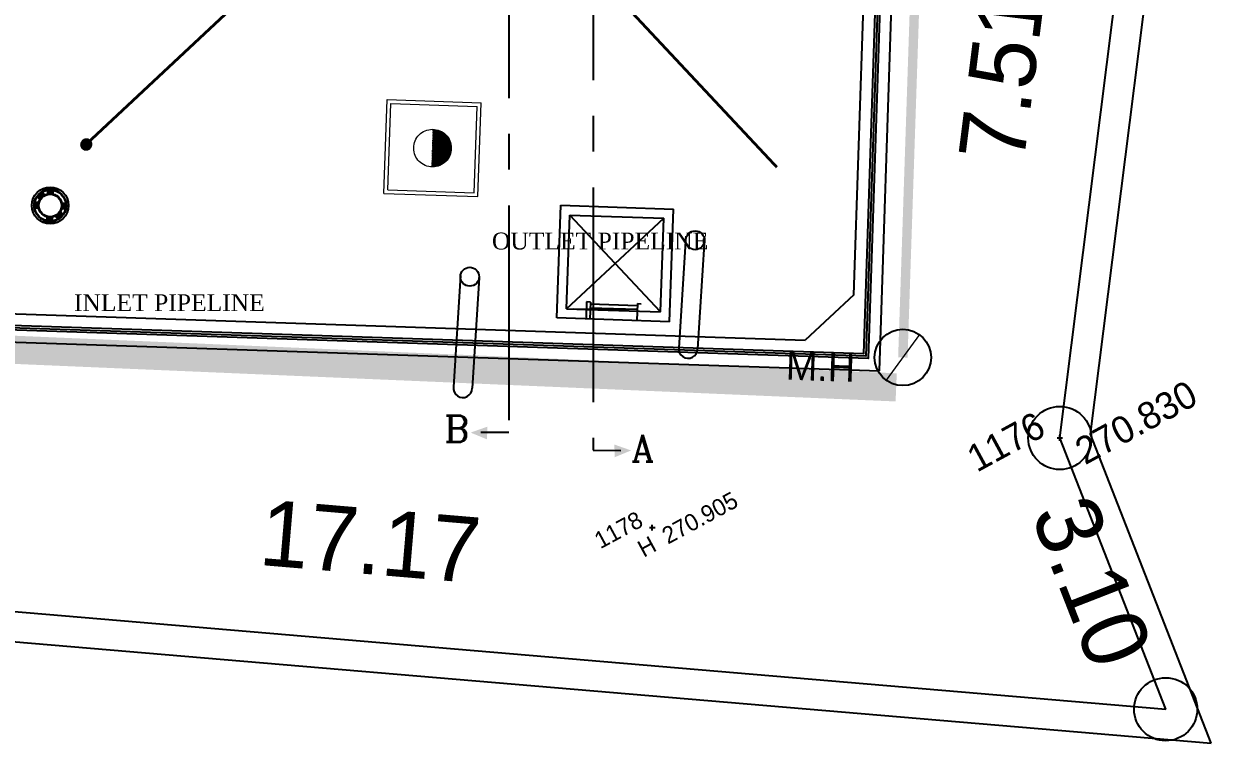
# Model space of a CAD drawing. Extents: x 152000 to 152174, y 158796 to 159332.
# Drawn here: x 152083.19 to 152095.83, y 159201.45 to 159209.11 of the extents above; entities that cross this region are included whole.
import ezdxf
from ezdxf.enums import TextEntityAlignment as Align

# ---------------------------------------------------------------- set-up
doc = ezdxf.new("R2010")
doc.units = 0
doc.header["$LTSCALE"] = 3
doc.header["$MEASUREMENT"] = 0
doc.header["$PDMODE"] = 2
doc.header["$PDSIZE"] = 0.03
for name, pattern in [('AUSGEZOGEN', [0]), ('CENTER', [2, 1.25, -0.25, 0.25, -0.25]), ('CENTER2', [28.575, 19.05, -3.175, 3.175, -3.175]), ('DASHDOT2', [0.5, 0.25, -0.125, 0, -0.125]), ('DASHED2', [0.375, 0.25, -0.125]), ('SOLID_LINE', [0])]:
    doc.linetypes.add(name, pattern=pattern)
doc.layers.get('0').update_dxf_attribs({"linetype": 'CONTINUOUS'})
doc.layers.get('DEFPOINTS').update_dxf_attribs({"linetype": 'CONTINUOUS'})
for name, color, linetype in [('EBENE0', 7, 'AUSGEZOGEN'), ('ELEV', 1, 'CONTINUOUS'), ('HATCH', 40, 'CONTINUOUS'), ('Height', 7, 'CONTINUOUS'), ('MECNEK', 6, 'CONTINUOUS'), ('NUMBERS', 6, 'CONTINUOUS'), ('Point Code', 7, 'CONTINUOUS'), ('Point ID', 7, 'CONTINUOUS'), ('Point_ID', 7, 'CONTINUOUS'), ('TEXTS', 1, 'CONTINUOUS')]:
    doc.layers.add(name, color=color, linetype=linetype)
doc.layers.add('hah', color=41, linetype='CONTINUOUS', lineweight=9)
doc.styles.add('ROMANC', font='ROMANC', dxfattribs={"height": 7})
doc.dimstyles.get("Standard").update_dxf_attribs({"dimtxt": 0.7, "dimasz": 0.5, "dimexe": 4.572, "dimexo": 1.5875, "dimgap": 0.01, "dimtad": 1, "dimzin": 0, "dimdsep": 46, "dimtxsty": 'Standard', "dimcen": 2.286, "dimse1": 1, "dimse2": 1, "dimsd1": 1, "dimsd2": 1, "dimadec": 0, "dimazin": 0, "dimtfac": 1, "dimtdec": 4, "dimtofl": 0, "dimtmove": 0, "dimatfit": 3, "dimfxl": 1, "dimtolj": 1, "dimtzin": 0, "dimarcsym": 0})
pattern_1 = [(88.0954623, (151521.351778, 158419.626236), (-0.0074958569, 0.00024925749), []), (88.0954623, (151521.34928, 158419.626319), (-0.0074958569, 0.00024925749), [0.0025, -0.0025]), (88.0954623, (151521.346781, 158419.626402), (-0.0074958569, 0.00024925749), [0.0025, -0.0025])]

# ---------------------------------------------------------------- blocks, each defined once
blk = doc.blocks.new('*D170')
at = {"layer": 'DEFPOINTS', "color": 0, "transparency": 16777216}
for p in [(152078.238, 159203.261, 260.069), (152095.406, 159202.511), (152095.346, 159201.808, 260.069)]:
    blk.add_point(p, dxfattribs=at)
at = {"color": 0, "transparency": 16777216, "insert": (152086.882, 159203.596), "char_height": 0.7, "attachment_point": 5, "rotation": 355.1461}
blk.add_mtext('\\A1;17.17', dxfattribs=at)
blk = doc.blocks.new('*D174')
at = {"layer": 'DEFPOINTS', "color": 0, "transparency": 16777216}
for p in [(152095.156, 159212.147, 260.069), (152093.494, 159204.788), (152094.219, 159204.697, 260.069)]:
    blk.add_point(p, dxfattribs=at)
at = {"color": 0, "transparency": 16777216, "insert": (152093.604, 159208.558), "char_height": 0.7, "attachment_point": 5, "rotation": 82.8388}
blk.add_mtext('\\A1;7.51', dxfattribs=at)
blk = doc.blocks.new('*D175')
at = {"layer": 'DEFPOINTS', "color": 0, "transparency": 16777216}
for p in [(152094.219, 159204.697, 260.069), (152093.659, 159204.478), (152095.346, 159201.808, 260.069)]:
    blk.add_point(p, dxfattribs=at)
at = {"color": 0, "transparency": 16777216, "insert": (152094.558, 159203.165), "char_height": 0.7, "attachment_point": 5, "rotation": 291.3028}
blk.add_mtext('\\A1;3.10', dxfattribs=at)

msp = doc.modelspace()

# ---------------------------------------------------------------- hatches: boundary and pattern name
at = {"lineweight": 13}
h = msp.add_hatch(dxfattribs=at)
h.set_pattern_fill('ANSI36', color=8)
h.set_pattern_definition([(45, (220.9116, 30.2626), (1.683798023, 6.173926083), [7.9375, -1.5875, 0, -1.5875])])
h.paths.add_polyline_path([(152092.72468, 159205.79775, 0.61209908), (152092.24884, 159205.55468, 0.24061853), (152092.373, 159205.31162)])
at = {"layer": 'hah', "linetype": 'CENTER', "ltscale": 2}
h = msp.add_hatch(dxfattribs=at)
h.set_pattern_fill('INSUL', color=8, scale=0.02, angle=88.095462, style=0)
h.set_pattern_definition(pattern_1)
h.paths.add_polyline_path([(152087.55021, 159207.98399), (152087.54356, 159207.7841), (152087.74345, 159207.77745, 0.41421356)])
at = {"layer": 'hah', "ltscale": 4}
h = msp.add_hatch(dxfattribs=at)
h.set_pattern_fill('ANSI31', color=8, scale=0.004, angle=105.595483, style=0)
h.set_pattern_definition([(150.59548315, (152380.24920985, 159225.34429436), (-0.0002454862166, -0.0004355875543), [])])
h.paths.add_polyline_path([(152083.8743, 159207.76717, 1), (152083.84219, 159207.88222, 1)])
at = {"layer": 'hah', "linetype": 'CENTER', "ltscale": 2}
h = msp.add_hatch(dxfattribs=at)
h.set_pattern_fill('INSUL', color=8, scale=0.02, angle=88.095462, style=0)
h.set_pattern_definition(pattern_1)
h.paths.add_polyline_path([(152087.54356, 159207.7841), (152087.53691, 159207.58421, 0.41421356), (152087.74345, 159207.77745)])
at = {"layer": 'HATCH'}
h = msp.add_hatch(color=256, dxfattribs=at)
h.paths.add_polyline_path([(152083.51833, 159207.00298), (152083.51713, 159207.00772, 0.02949484), (152083.53634, 159207.01381), (152083.53809, 159207.00925, -0.02949484)])
h.paths.add_polyline_path([(152083.4222, 159207.01087), (152083.42069, 159207.00623, -0.02949484), (152083.40139, 159207.0138), (152083.40344, 159207.01823, 0.02949484)])
h.paths.add_polyline_path([(152083.41391, 159207.33306), (152083.41216, 159207.33762, -0.02949484), (152083.43192, 159207.34389), (152083.43312, 159207.33916, 0.02949484)])
h.paths.add_polyline_path([(152083.52804, 159207.336), (152083.52956, 159207.34065, -0.02949484), (152083.54885, 159207.33308), (152083.54681, 159207.32864, 0.02949484)])
h = msp.add_hatch(color=256, dxfattribs=at)
h.paths.add_polyline_path([(152083.63477, 159207.09971), (152083.63033, 159207.10175, 0.02949484), (152083.63769, 159207.12052), (152083.64233, 159207.119, -0.02949484)])
h.paths.add_polyline_path([(152083.63475, 159207.23465), (152083.63931, 159207.2364, -0.02949484), (152083.64558, 159207.21664), (152083.64084, 159207.21544, 0.02949484)])
h.paths.add_polyline_path([(152083.31548, 159207.24717), (152083.31992, 159207.24512, 0.02949484), (152083.31256, 159207.22636), (152083.30791, 159207.22787, -0.02949484)])
h.paths.add_polyline_path([(152083.30467, 159207.13023), (152083.3094, 159207.13143, 0.02949484), (152083.3155, 159207.11222), (152083.31094, 159207.11047, -0.02949484)])
h = msp.add_hatch(color=256, dxfattribs=at)
h.paths.add_polyline_path([(152083.59565, 159207.14011), (152083.59062, 159207.14027, 0.06167497), (152083.59522, 159207.16944), (152083.6001, 159207.16928, -0.05921296)])
h.paths.add_polyline_path([(152083.6001, 159207.16928), (152083.59522, 159207.16944, 0.06167497), (152083.59257, 159207.19886), (152083.59759, 159207.19869, -0.05921296)])
h.paths.add_polyline_path([(152083.50846, 159207.29396), (152083.50829, 159207.28893, 0.06167497), (152083.47912, 159207.29353), (152083.47928, 159207.29841, -0.05921296)])
h.paths.add_polyline_path([(152083.4664, 159207.29818), (152083.46883, 159207.29603), (152083.46828, 159207.2983, -0.0220108), (152083.47928, 159207.29841), (152083.47912, 159207.29353, 0.06167497), (152083.4497, 159207.29088), (152083.44987, 159207.29591, -0.03339346)])
h.paths.add_polyline_path([(152083.35015, 159207.17759), (152083.35503, 159207.17743, 0.06167497), (152083.35768, 159207.14802), (152083.35265, 159207.14819, -0.05921296)])
h.paths.add_polyline_path([(152083.35503, 159207.17743), (152083.35015, 159207.17759, -0.05921296), (152083.3546, 159207.20677), (152083.35963, 159207.2066, 0.06167497)])
h.paths.add_polyline_path([(152083.47097, 159207.04846), (152083.47113, 159207.05334, 0.06167497), (152083.50054, 159207.05599), (152083.50037, 159207.05097, -0.05921296)])
h.paths.add_polyline_path([(152083.44179, 159207.05292), (152083.44196, 159207.05794, 0.06167497), (152083.47113, 159207.05334), (152083.47097, 159207.04846, -0.05921296)])
at = {"layer": 'NUMBERS', "linetype": 'CENTER2', "ltscale": 0.04}
for points in [[(152088.1268, 159204.81725), (152088.12431, 159204.68183), (152087.94944, 159204.75425)], [(152089.47942, 159204.62706), (152089.48191, 159204.49164), (152089.65678, 159204.56406)]]:
    msp.add_hatch(color=0, dxfattribs=at).paths.add_polyline_path(points)

# ---------------------------------------------------------------- linework, layer by layer
at = {"color": 9, "lineweight": 13}
msp.add_line((152092.72468, 159205.79775, -253.42413), (152092.373, 159205.31162, -253.42413), dxfattribs=at)
at = {"color": 2, "lineweight": -3}
for centre in [(152090.33856, 159206.80233, 506.9694), (152087.94011, 159206.41443, 0.11869)]:
    msp.add_circle(centre, 0.1, dxfattribs=at)
at = {"color": 2}
for centre in [(152094.21945, 159204.6967, -577.12371), (152095.34586, 159201.80804, -577.05169)]:
    msp.add_circle(centre, 0.336, dxfattribs=at)
at = {"color": 2, "lineweight": -3}
for centre in [(152090.26337, 159205.64511, 506.9694), (152087.86562, 159205.22755, 0.11869)]:
    msp.add_arc(centre, 0.1, 172.817208, 0, dxfattribs=at)
at = {"color": 0, "linetype": 'SOLID_LINE'}
for p in [(152094.21945, 159204.6967, -577.12371), (152089.88167, 159203.74286, -577.05169)]:
    msp.add_point(p, dxfattribs=at)
at = {"layer": 'EBENE0', "color": 8, "linetype": 'AUSGEZOGEN'}
for p, q in [((152092.30047, 159205.41311, -0.27953), (152092.65275, 159216.00725, -0.27953)), ((152092.30047, 159205.41311, -0.27953), (152092.65275, 159216.00725, -0.27953)), ((152092.02722, 159206.22263, -0.27953), (152092.32633, 159215.21766, -0.27953)), ((152092.02722, 159206.22263, -0.27953), (152092.32633, 159215.21766, -0.27953)), ((152088.86795, 159205.97534, -506.85071), (152088.90783, 159207.17468, -506.85071)), ((152088.86795, 159205.97534, -506.85071), (152088.90783, 159207.17468, -506.85071)), ((152088.86795, 159205.97534, -506.85071), (152088.90783, 159207.17468, -506.85071)), ((152088.90783, 159207.17468, -506.85071), (152090.10717, 159207.1348, -506.85071)), ((152088.90783, 159207.17468, -506.85071), (152090.10717, 159207.1348, -506.85071)), ((152090.06729, 159205.93546, -506.85071), (152090.10717, 159207.1348, -506.85071)), ((152090.06729, 159205.93546, -506.85071), (152090.10717, 159207.1348, -506.85071)), ((152088.97122, 159206.07196, -506.85071), (152089.00445, 159207.07141, -506.85071)), ((152088.97122, 159206.07196, -506.85071), (152089.00445, 159207.07141, -506.85071)), ((152088.97122, 159206.07196, -506.85071), (152090.0039, 159207.03818, -506.85071)), ((152088.97122, 159206.07196, -506.85071), (152090.0039, 159207.03818, -506.85071)), ((152089.00445, 159207.07141, -506.85071), (152090.0039, 159207.03818, -506.85071)), ((152089.97067, 159206.03873, -506.85071), (152089.00445, 159207.07141, -506.85071)), ((152089.00445, 159207.07141, -506.85071), (152090.0039, 159207.03818, -506.85071)), ((152089.97067, 159206.03873, -506.85071), (152089.00445, 159207.07141, -506.85071)), ((152089.97067, 159206.03873, -506.85071), (152090.0039, 159207.03818, -506.85071)), ((152089.97067, 159206.03873, -506.85071), (152090.0039, 159207.03818, -506.85071)), ((152092.02722, 159206.22263, -0.27953), (152091.51088, 159205.73953, -0.27953)), ((152092.02722, 159206.22263, -0.27953), (152091.51088, 159205.73953, -0.27953)), ((152088.97122, 159206.07196, -506.85071), (152089.97067, 159206.03873, -506.85071)), ((152089.18378, 159206.14542, -506.85071), (152089.17778, 159205.96504, -506.85071)), ((152089.18378, 159206.14542, -506.85071), (152089.17778, 159205.96504, -506.85071)), ((152089.22376, 159206.14409, -506.85071), (152089.18378, 159206.14542, -506.85071)), ((152089.22376, 159206.14409, -506.85071), (152089.18378, 159206.14542, -506.85071)), ((152089.22376, 159206.14409, -506.85071), (152089.21776, 159205.96371, -506.85071)), ((152089.22376, 159206.14409, -506.85071), (152089.21776, 159205.96371, -506.85071)), ((152089.22176, 159206.08412, -506.85071), (152089.72149, 159206.0675, -506.85071)), ((152089.22176, 159206.08412, -506.85071), (152089.72149, 159206.0675, -506.85071)), ((152089.22309, 159206.1241, -506.85071), (152089.72282, 159206.10748, -506.85071)), ((152089.22309, 159206.1241, -506.85071), (152089.72282, 159206.10748, -506.85071)), ((152089.72348, 159206.12747, -506.85071), (152089.71748, 159205.94709, -506.85071)), ((152089.72348, 159206.12747, -506.85071), (152089.71748, 159205.94709, -506.85071)), ((152089.72348, 159206.12747, -506.85071), (152089.76346, 159206.12614, -506.85071)), ((152089.72348, 159206.12747, -506.85071), (152089.76346, 159206.12614, -506.85071)), ((152082.51585, 159206.03864, -0.27953), (152091.51088, 159205.73953, -0.27953)), ((152082.51585, 159206.03864, -0.27953), (152091.51088, 159205.73953, -0.27953)), ((152090.06729, 159205.93546, -506.85071), (152088.86795, 159205.97534, -506.85071)), ((152090.06729, 159205.93546, -506.85071), (152088.86795, 159205.97534, -506.85071)), ((152081.70632, 159205.76539, -0.27953), (152092.30047, 159205.41311, -0.27953)), ((152081.70632, 159205.76539, -0.27953), (152092.30047, 159205.41311, -0.27953))]:
    msp.add_line(p, q, dxfattribs=at)
at = {"layer": 'ELEV', "color": 8, "elevation": -0.27953}
for points in [[(152081.83541, 159205.88617), (152082.17938, 159216.23045), (152092.52366, 159215.88647), (152092.17969, 159205.54219)], [(152081.86122, 159205.91032), (152082.20354, 159216.20463), (152092.49785, 159215.86232), (152092.15553, 159205.56801)], [(152081.88704, 159205.93448), (152082.22769, 159216.17881), (152092.47203, 159215.83816), (152092.13138, 159205.59382)]]:
    msp.add_lwpolyline(points, close=True, dxfattribs=at)
at = {"layer": 'hah', "color": 8, "ltscale": 2}
for p, q in [((152087.02722, 159207.30099, -0.27953), (152087.06045, 159208.30044, -0.27953)), ((152087.06045, 159208.30044, -0.27953), (152088.0599, 159208.2672, -0.27953)), ((152087.06853, 159207.33964, -0.27953), (152087.0991, 159208.25913, -0.27953)), ((152087.0991, 159208.25913, -0.27953), (152088.01859, 159208.22856, -0.27953)), ((152087.98802, 159207.30906, -0.27953), (152088.01859, 159208.22856, -0.27953)), ((152088.02667, 159207.26776, -0.27953), (152088.0599, 159208.2672, -0.27953)), ((152087.06853, 159207.33964, -0.27953), (152087.98802, 159207.30906, -0.27953)), ((152087.02722, 159207.30099, -0.27953), (152088.02667, 159207.26776, -0.27953))]:
    msp.add_line(p, q, dxfattribs=at)
at = {"layer": 'hah', "ltscale": 4, "const_width": 0.03, "elevation": -0.27953}
for points in [[(152087.50933, 159211.24078), (152083.85825, 159207.8247)], [(152087.79201, 159211.23138), (152091.20809, 159207.58029)]]:
    msp.add_lwpolyline(points, dxfattribs=at)
at = {"layer": 'hah', "color": 8, "linetype": 'CENTER', "ltscale": 2}
msp.add_circle((152087.54356, 159207.7841, -0.27953), 0.2, dxfattribs=at)
at = {"layer": 'HATCH'}
for p, q in [((152083.45208, 159207.29833, -0.27953), (152083.4534, 159207.33809, -0.27953)), ((152083.45515, 159207.29886, -0.27953), (152083.45647, 159207.33846, -0.27953)), ((152083.45822, 159207.29931, -0.27953), (152083.45953, 159207.33878, -0.27953)), ((152083.46129, 159207.29968, -0.27953), (152083.4626, 159207.33904, -0.27953)), ((152083.46435, 159207.29998, -0.27953), (152083.46566, 159207.33924, -0.27953)), ((152083.46741, 159207.3002, -0.27953), (152083.46872, 159207.33939, -0.27953)), ((152083.47047, 159207.30035, -0.27953), (152083.47177, 159207.33948, -0.27953)), ((152083.47353, 159207.30043, -0.27953), (152083.47483, 159207.33951, -0.27953)), ((152083.47658, 159207.30043, -0.27953), (152083.47788, 159207.33949, -0.27953)), ((152083.47964, 159207.30036, -0.27953), (152083.48094, 159207.33941, -0.27953)), ((152083.48269, 159207.30021, -0.27953), (152083.48399, 159207.33928, -0.27953)), ((152083.48573, 159207.29999, -0.27953), (152083.48703, 159207.33909, -0.27953)), ((152083.48878, 159207.2997, -0.27953), (152083.49008, 159207.33884, -0.27953)), ((152083.49182, 159207.29933, -0.27953), (152083.49312, 159207.33854, -0.27953)), ((152083.49486, 159207.29889, -0.27953), (152083.49617, 159207.33818, -0.27953)), ((152083.4979, 159207.29838, -0.27953), (152083.49921, 159207.33776, -0.27953)), ((152083.50093, 159207.29779, -0.27953), (152083.50225, 159207.33728, -0.27953)), ((152083.50397, 159207.29712, -0.27953), (152083.50528, 159207.33675, -0.27953)), ((152083.507, 159207.29637, -0.27953), (152083.50832, 159207.33616, -0.27953)), ((152083.31268, 159207.208, -0.27953), (152083.35255, 159207.20667, -0.27953)), ((152083.33645, 159207.26482, -0.27953), (152083.36416, 159207.2352, -0.27953)), ((152083.33801, 159207.26279, -0.27953), (152083.39508, 159207.31618, -0.27953)), ((152083.33999, 159207.26997, -0.27953), (152083.36739, 159207.24069, -0.27953)), ((152083.34218, 159207.25833, -0.27953), (152083.39925, 159207.31172, -0.27953)), ((152083.34369, 159207.27496, -0.27953), (152083.37084, 159207.24593, -0.27953)), ((152083.34636, 159207.25387, -0.27953), (152083.40342, 159207.30726, -0.27953)), ((152083.34755, 159207.27977, -0.27953), (152083.37452, 159207.25094, -0.27953)), ((152083.34875, 159207.2812, -0.27953), (152083.376, 159207.30669, -0.27953)), ((152083.35053, 159207.24941, -0.27953), (152083.4076, 159207.30281, -0.27953)), ((152083.35156, 159207.28441, -0.27953), (152083.37839, 159207.25573, -0.27953)), ((152083.3547, 159207.24495, -0.27953), (152083.41177, 159207.29835, -0.27953)), ((152083.35574, 159207.28889, -0.27953), (152083.38248, 159207.2603, -0.27953)), ((152083.35887, 159207.24049, -0.27953), (152083.41594, 159207.29389, -0.27953)), ((152083.36006, 159207.2932, -0.27953), (152083.38676, 159207.26466, -0.27953)), ((152083.36304, 159207.23603, -0.27953), (152083.36654, 159207.23931, -0.27953)), ((152083.36454, 159207.29735, -0.27953), (152083.39125, 159207.2688, -0.27953)), ((152083.36918, 159207.30133, -0.27953), (152083.39594, 159207.27273, -0.27953)), ((152083.37397, 159207.30515, -0.27953), (152083.40083, 159207.27644, -0.27953)), ((152083.37891, 159207.3088, -0.27953), (152083.40593, 159207.27993, -0.27953)), ((152083.38401, 159207.31229, -0.27953), (152083.41123, 159207.2832, -0.27953)), ((152083.38927, 159207.3156, -0.27953), (152083.41675, 159207.28623, -0.27953)), ((152083.41661, 159207.28615, -0.27953), (152083.42011, 159207.28943, -0.27953)), ((152083.30905, 159207.17452, -0.27953), (152083.34812, 159207.17322, -0.27953)), ((152083.30906, 159207.17146, -0.27953), (152083.34817, 159207.17016, -0.27953)), ((152083.3091, 159207.17757, -0.27953), (152083.34816, 159207.17627, -0.27953)), ((152083.30912, 159207.16841, -0.27953), (152083.34828, 159207.1671, -0.27953)), ((152083.3092, 159207.18062, -0.27953), (152083.34826, 159207.17932, -0.27953)), ((152083.30924, 159207.16535, -0.27953), (152083.34847, 159207.16404, -0.27953)), ((152083.30936, 159207.18367, -0.27953), (152083.34844, 159207.18237, -0.27953)), ((152083.30942, 159207.16229, -0.27953), (152083.34874, 159207.16098, -0.27953)), ((152083.30958, 159207.18672, -0.27953), (152083.34869, 159207.18542, -0.27953)), ((152083.30966, 159207.15922, -0.27953), (152083.34908, 159207.15791, -0.27953)), ((152083.30985, 159207.18976, -0.27953), (152083.34902, 159207.18846, -0.27953)), ((152083.30995, 159207.15616, -0.27953), (152083.34949, 159207.15484, -0.27953)), ((152083.31018, 159207.19281, -0.27953), (152083.34941, 159207.1915, -0.27953)), ((152083.3103, 159207.15309, -0.27953), (152083.34998, 159207.15177, -0.27953)), ((152083.31057, 159207.19585, -0.27953), (152083.34989, 159207.19454, -0.27953)), ((152083.31071, 159207.15003, -0.27953), (152083.35056, 159207.1487, -0.27953)), ((152083.31101, 159207.19889, -0.27953), (152083.35044, 159207.19758, -0.27953)), ((152083.31151, 159207.20193, -0.27953), (152083.35106, 159207.20061, -0.27953)), ((152083.31207, 159207.20496, -0.27953), (152083.35177, 159207.20364, -0.27953)), ((152083.53408, 159207.05323, -0.27953), (152083.59114, 159207.10663, -0.27953)), ((152083.53408, 159207.05323, -0.27953), (152083.59114, 159207.10663, -0.27953)), ((152083.53825, 159207.04878, -0.27953), (152083.59532, 159207.10217, -0.27953)), ((152083.53825, 159207.04878, -0.27953), (152083.59532, 159207.10217, -0.27953)), ((152083.54242, 159207.04432, -0.27953), (152083.59949, 159207.09771, -0.27953)), ((152083.54242, 159207.04432, -0.27953), (152083.59949, 159207.09771, -0.27953)), ((152083.54659, 159207.03986, -0.27953), (152083.60366, 159207.09325, -0.27953)), ((152083.54659, 159207.03986, -0.27953), (152083.60366, 159207.09325, -0.27953)), ((152083.55076, 159207.0354, -0.27953), (152083.60783, 159207.0888, -0.27953)), ((152083.55076, 159207.0354, -0.27953), (152083.60783, 159207.0888, -0.27953)), ((152083.55493, 159207.03094, -0.27953), (152083.612, 159207.08434, -0.27953)), ((152083.55493, 159207.03094, -0.27953), (152083.612, 159207.08434, -0.27953)), ((152083.56028, 159207.07921, -0.27953), (152083.58698, 159207.05068, -0.27953)), ((152083.56028, 159207.07921, -0.27953), (152083.58698, 159207.05068, -0.27953)), ((152083.56471, 159207.08342, -0.27953), (152083.59141, 159207.05487, -0.27953)), ((152083.56471, 159207.08342, -0.27953), (152083.59141, 159207.05487, -0.27953)), ((152083.56894, 159207.08783, -0.27953), (152083.5957, 159207.05923, -0.27953)), ((152083.56894, 159207.08783, -0.27953), (152083.5957, 159207.05923, -0.27953)), ((152083.57296, 159207.09246, -0.27953), (152083.59983, 159207.06375, -0.27953)), ((152083.57296, 159207.09246, -0.27953), (152083.59983, 159207.06375, -0.27953)), ((152083.57678, 159207.09732, -0.27953), (152083.6038, 159207.06844, -0.27953)), ((152083.57678, 159207.09732, -0.27953), (152083.6038, 159207.06844, -0.27953)), ((152083.58039, 159207.10239, -0.27953), (152083.60762, 159207.0733, -0.27953)), ((152083.58039, 159207.10239, -0.27953), (152083.60762, 159207.0733, -0.27953)), ((152083.58379, 159207.1077, -0.27953), (152083.61127, 159207.07833, -0.27953)), ((152083.58379, 159207.1077, -0.27953), (152083.61127, 159207.07833, -0.27953)), ((152083.58434, 159207.10863, -0.27953), (152083.58697, 159207.11109, -0.27953)), ((152083.58434, 159207.10863, -0.27953), (152083.58697, 159207.11109, -0.27953)), ((152083.59777, 159207.14048, -0.27953), (152083.63762, 159207.13915, -0.27953)), ((152083.59777, 159207.14048, -0.27953), (152083.63762, 159207.13915, -0.27953)), ((152083.59855, 159207.14351, -0.27953), (152083.63823, 159207.14219, -0.27953)), ((152083.59924, 159207.14654, -0.27953), (152083.63879, 159207.14522, -0.27953)), ((152083.59964, 159207.19845, -0.27953), (152083.6395, 159207.19713, -0.27953)), ((152083.59986, 159207.14957, -0.27953), (152083.63928, 159207.14826, -0.27953)), ((152083.60021, 159207.19538, -0.27953), (152083.63991, 159207.19406, -0.27953)), ((152083.6004, 159207.15261, -0.27953), (152083.63972, 159207.1513, -0.27953)), ((152083.60071, 159207.19231, -0.27953), (152083.64027, 159207.19099, -0.27953)), ((152083.60087, 159207.15565, -0.27953), (152083.6401, 159207.15434, -0.27953)), ((152083.60114, 159207.18924, -0.27953), (152083.64057, 159207.18793, -0.27953)), ((152083.60126, 159207.15869, -0.27953), (152083.64042, 159207.15739, -0.27953)), ((152083.60148, 159207.18617, -0.27953), (152083.64081, 159207.18487, -0.27953)), ((152083.60158, 159207.16173, -0.27953), (152083.64069, 159207.16043, -0.27953)), ((152083.60175, 159207.18311, -0.27953), (152083.64099, 159207.18181, -0.27953)), ((152083.60183, 159207.16478, -0.27953), (152083.6409, 159207.16348, -0.27953)), ((152083.60195, 159207.18005, -0.27953), (152083.64112, 159207.17875, -0.27953)), ((152083.602, 159207.16783, -0.27953), (152083.64106, 159207.16653, -0.27953)), ((152083.60207, 159207.17699, -0.27953), (152083.64119, 159207.17569, -0.27953)), ((152083.6021, 159207.17088, -0.27953), (152083.64116, 159207.16958, -0.27953)), ((152083.60212, 159207.17394, -0.27953), (152083.6412, 159207.17264, -0.27953)), ((152083.44251, 159207.01059, -0.27953), (152083.44383, 159207.05035, -0.27953)), ((152083.44251, 159207.01059, -0.27953), (152083.44383, 159207.05035, -0.27953)), ((152083.44555, 159207.01002, -0.27953), (152083.44686, 159207.04962, -0.27953)), ((152083.44555, 159207.01002, -0.27953), (152083.44686, 159207.04962, -0.27953)), ((152083.44858, 159207.00949, -0.27953), (152083.4499, 159207.04897, -0.27953)), ((152083.44858, 159207.00949, -0.27953), (152083.4499, 159207.04897, -0.27953)), ((152083.45162, 159207.00903, -0.27953), (152083.45293, 159207.04839, -0.27953)), ((152083.45162, 159207.00903, -0.27953), (152083.45293, 159207.04839, -0.27953)), ((152083.45466, 159207.00863, -0.27953), (152083.45597, 159207.04789, -0.27953)), ((152083.45466, 159207.00863, -0.27953), (152083.45597, 159207.04789, -0.27953)), ((152083.45771, 159207.00828, -0.27953), (152083.45901, 159207.04746, -0.27953)), ((152083.45771, 159207.00828, -0.27953), (152083.45901, 159207.04746, -0.27953)), ((152083.46075, 159207.00798, -0.27953), (152083.46205, 159207.04711, -0.27953)), ((152083.46075, 159207.00798, -0.27953), (152083.46205, 159207.04711, -0.27953)), ((152083.4638, 159207.00775, -0.27953), (152083.4651, 159207.04683, -0.27953)), ((152083.4638, 159207.00775, -0.27953), (152083.4651, 159207.04683, -0.27953)), ((152083.46685, 159207.00757, -0.27953), (152083.46815, 159207.04663, -0.27953)), ((152083.46685, 159207.00757, -0.27953), (152083.46815, 159207.04663, -0.27953)), ((152083.4699, 159207.00744, -0.27953), (152083.4712, 159207.0465, -0.27953)), ((152083.4699, 159207.00744, -0.27953), (152083.4712, 159207.0465, -0.27953)), ((152083.47295, 159207.00737, -0.27953), (152083.47425, 159207.04644, -0.27953)), ((152083.47295, 159207.00737, -0.27953), (152083.47425, 159207.04644, -0.27953)), ((152083.476, 159207.00736, -0.27953), (152083.4773, 159207.04646, -0.27953)), ((152083.476, 159207.00736, -0.27953), (152083.4773, 159207.04646, -0.27953)), ((152083.47906, 159207.00741, -0.27953), (152083.48036, 159207.04655, -0.27953)), ((152083.47906, 159207.00741, -0.27953), (152083.48036, 159207.04655, -0.27953)), ((152083.48212, 159207.00751, -0.27953), (152083.48342, 159207.04671, -0.27953)), ((152083.48212, 159207.00751, -0.27953), (152083.48342, 159207.04671, -0.27953)), ((152083.48518, 159207.00766, -0.27953), (152083.48648, 159207.04695, -0.27953)), ((152083.48518, 159207.00766, -0.27953), (152083.48648, 159207.04695, -0.27953)), ((152083.48824, 159207.00788, -0.27953), (152083.48955, 159207.04726, -0.27953)), ((152083.48824, 159207.00788, -0.27953), (152083.48955, 159207.04726, -0.27953)), ((152083.4913, 159207.00815, -0.27953), (152083.49262, 159207.04765, -0.27953)), ((152083.4913, 159207.00815, -0.27953), (152083.49262, 159207.04765, -0.27953)), ((152083.49437, 159207.00848, -0.27953), (152083.49569, 159207.04811, -0.27953)), ((152083.49437, 159207.00848, -0.27953), (152083.49569, 159207.04811, -0.27953)), ((152083.49744, 159207.00887, -0.27953), (152083.49876, 159207.04866, -0.27953)), ((152083.49744, 159207.00887, -0.27953), (152083.49876, 159207.04866, -0.27953)), ((152083.52938, 159207.05861, -0.27953), (152083.55709, 159207.029, -0.27953)), ((152083.52938, 159207.05861, -0.27953), (152083.55709, 159207.029, -0.27953)), ((152083.5299, 159207.05769, -0.27953), (152083.53254, 159207.06016, -0.27953)), ((152083.5299, 159207.05769, -0.27953), (152083.53254, 159207.06016, -0.27953)), ((152083.53507, 159207.06147, -0.27953), (152083.56247, 159207.03218, -0.27953)), ((152083.53507, 159207.06147, -0.27953), (152083.56247, 159207.03218, -0.27953)), ((152083.54053, 159207.06457, -0.27953), (152083.56769, 159207.03555, -0.27953)), ((152083.54053, 159207.06457, -0.27953), (152083.56769, 159207.03555, -0.27953)), ((152083.54577, 159207.0679, -0.27953), (152083.57274, 159207.03908, -0.27953)), ((152083.54577, 159207.0679, -0.27953), (152083.57274, 159207.03908, -0.27953)), ((152083.55081, 159207.07146, -0.27953), (152083.57764, 159207.04278, -0.27953)), ((152083.55081, 159207.07146, -0.27953), (152083.57764, 159207.04278, -0.27953)), ((152083.55564, 159207.07523, -0.27953), (152083.58239, 159207.04665, -0.27953)), ((152083.55564, 159207.07523, -0.27953), (152083.58239, 159207.04665, -0.27953)), ((152083.57198, 159207.03853, -0.27953), (152083.6033, 159207.06784, -0.27953)), ((152083.57198, 159207.03853, -0.27953), (152083.6033, 159207.06784, -0.27953))]:
    msp.add_line(p, q, dxfattribs=at)
at = {"layer": 'Height', "color": 4, "linetype": 'SOLID_LINE', "elevation": -577.05169, "flags": 128}
msp.add_lwpolyline([(152095.83061, 159201.44572), (152094.54708, 159204.73734), (152095.47724, 159212.14061), (152094.81939, 159219.94877), (152077.94621, 159219.38718), (152077.91708, 159202.96694)], close=True, dxfattribs=at)
msp.add_lwpolyline([(152095.34586, 159201.80804), (152095.34586, 159201.80804), (152094.21945, 159204.6967), (152095.15555, 159212.14719), (152094.52605, 159219.61883), (152078.26566, 159219.07763), (152078.26566, 159219.07763), (152078.2376, 159203.26087), (152078.2376, 159203.26087), (152095.34586, 159201.80804)], dxfattribs=at)
at = {"layer": 'Height', "color": 4, "linetype": 'SOLID_LINE'}
msp.add_circle((152092.54884, 159205.55468, -253.42413), 0.3, dxfattribs=at)
at = {"layer": 'MECNEK'}
for p, q in [((152083.41216, 159207.33762, -0.27953), (152083.41391, 159207.33306, -0.27953)), ((152083.43192, 159207.34389, -0.27953), (152083.43312, 159207.33916, -0.27953)), ((152083.44994, 159207.29792, -0.27953), (152083.45126, 159207.33779, -0.27953)), ((152083.50852, 159207.29597, -0.27953), (152083.50985, 159207.33584, -0.27953)), ((152083.52956, 159207.34065, -0.27953), (152083.52804, 159207.336, -0.27953)), ((152083.54885, 159207.33308, -0.27953), (152083.54681, 159207.32864, -0.27953)), ((152083.30791, 159207.22787, -0.27953), (152083.31256, 159207.22636, -0.27953)), ((152083.31272, 159207.20816, -0.27953), (152083.35259, 159207.20684, -0.27953)), ((152083.31548, 159207.24717, -0.27953), (152083.31992, 159207.24512, -0.27953)), ((152083.3546, 159207.20677, -0.27953), (152083.35963, 159207.2066, -0.27953)), ((152083.4497, 159207.29088, -0.27953), (152083.44987, 159207.29591, -0.27953)), ((152083.50829, 159207.28893, -0.27953), (152083.50846, 159207.29396, -0.27953)), ((152083.63931, 159207.2364, -0.27953), (152083.63475, 159207.23465, -0.27953)), ((152083.64558, 159207.21664, -0.27953), (152083.64084, 159207.21544, -0.27953)), ((152083.30467, 159207.13023, -0.27953), (152083.3094, 159207.13143, -0.27953)), ((152083.30467, 159207.13023, -0.27953), (152083.3094, 159207.13143, -0.27953)), ((152083.31077, 159207.14958, -0.27953), (152083.35065, 159207.14825, -0.27953)), ((152083.31094, 159207.11047, -0.27953), (152083.3155, 159207.11222, -0.27953)), ((152083.31094, 159207.11047, -0.27953), (152083.3155, 159207.11222, -0.27953)), ((152083.59062, 159207.14027, -0.27953), (152083.59565, 159207.14011, -0.27953)), ((152083.59062, 159207.14027, -0.27953), (152083.59565, 159207.14011, -0.27953)), ((152083.59257, 159207.19886, -0.27953), (152083.59759, 159207.19869, -0.27953)), ((152083.59765, 159207.14004, -0.27953), (152083.63753, 159207.13871, -0.27953)), ((152083.59765, 159207.14004, -0.27953), (152083.63753, 159207.13871, -0.27953)), ((152083.5996, 159207.19862, -0.27953), (152083.63948, 159207.1973, -0.27953)), ((152083.63477, 159207.09971, -0.27953), (152083.63033, 159207.10175, -0.27953)), ((152083.63477, 159207.09971, -0.27953), (152083.63033, 159207.10175, -0.27953)), ((152083.64233, 159207.119, -0.27953), (152083.63769, 159207.12052, -0.27953)), ((152083.64233, 159207.119, -0.27953), (152083.63769, 159207.12052, -0.27953)), ((152083.40139, 159207.0138, -0.27953), (152083.40344, 159207.01823, -0.27953)), ((152083.40139, 159207.0138, -0.27953), (152083.40344, 159207.01823, -0.27953)), ((152083.4404, 159207.01103, -0.27953), (152083.44173, 159207.05091, -0.27953)), ((152083.4404, 159207.01103, -0.27953), (152083.44173, 159207.05091, -0.27953)), ((152083.44179, 159207.05292, -0.27953), (152083.44196, 159207.05794, -0.27953)), ((152083.44179, 159207.05292, -0.27953), (152083.44196, 159207.05794, -0.27953)), ((152083.49898, 159207.00908, -0.27953), (152083.50031, 159207.04896, -0.27953)), ((152083.49898, 159207.00908, -0.27953), (152083.50031, 159207.04896, -0.27953)), ((152083.50037, 159207.05097, -0.27953), (152083.50054, 159207.05599, -0.27953)), ((152083.50037, 159207.05097, -0.27953), (152083.50054, 159207.05599, -0.27953)), ((152083.51833, 159207.00298, -0.27953), (152083.51713, 159207.00772, -0.27953)), ((152083.51833, 159207.00298, -0.27953), (152083.51713, 159207.00772, -0.27953)), ((152083.53809, 159207.00925, -0.27953), (152083.53634, 159207.01381, -0.27953)), ((152083.53809, 159207.00925, -0.27953), (152083.53634, 159207.01381, -0.27953))]:
    msp.add_line(p, q, dxfattribs=at)
for radius in [0.19538, 0.17096, 0.16803, 0.16608, 0.127, 0.12505, 0.12016]:
    msp.add_circle((152083.47512, 159207.17344, -0.27953), radius, dxfattribs=at)
for start, end in [(104.223083, 110.980843), (65.210082, 71.967842), (155.210082, 161.967842), (14.223083, 20.980843), (194.223083, 200.980843), (194.223083, 200.980843), (335.210082, 341.967842), (335.210082, 341.967842), (245.210082, 251.967842), (245.210082, 251.967842), (284.223083, 290.980843), (284.223083, 290.980843)]:
    msp.add_arc((152083.47512, 159207.17344, -0.27953), 0.17585, start, end, dxfattribs=at)
at = {"layer": 'MECNEK', "linetype": 'DASHED2', "ltscale": 5}
for start, end in [(71.967842, 104.223083), (161.967842, 194.223083), (341.967842, 14.223083), (251.967842, 284.223083), (251.967842, 284.223083)]:
    msp.add_arc((152083.47512, 159207.17344, -0.27953), 0.17585, start, end, dxfattribs=at)
at = {"layer": 'NUMBERS', "color": 8, "linetype": 'DASHDOT2'}
msp.add_line((152089.59457, 159206.05752, -506.85071), (152089.03947, 159206.06897, -506.85071), dxfattribs=at)
at = {"layer": 'NUMBERS', "color": 0, "linetype": 'CENTER2', "ltscale": 0.04}
for p, q in [((152088.3545, 159204.75686, 0.11869), (152088.05733, 159204.754, 0.11869)), ((152089.25172, 159204.56667, 0.11869), (152089.54889, 159204.56381, 0.11869))]:
    msp.add_line(p, q, dxfattribs=at)
at = {"layer": 'NUMBERS', "color": 0, "linetype": 'CENTER2', "ltscale": 0.04, "elevation": 0.11869}
for points in [[(152089.25172, 159217.65292), (152089.25172, 159204.5683)], [(152088.3545, 159217.46088), (152088.3545, 159204.75849)]]:
    msp.add_lwpolyline(points, dxfattribs=at)
at = {"layer": 'TEXTS', "color": 2, "const_width": 0.1, "elevation": -253.42413}
msp.add_lwpolyline([(152092.54884, 159205.55468), (152092.75729, 159211.82372), (152092.88887, 159215.78105), (152092.57421, 159223.287)], dxfattribs=at)
at = {"layer": 'TEXTS', "color": 2}
for points, elevation in [([(152090.23864, 159206.8445), (152090.16415, 159205.65761)], 506.9694), ([(152090.43707, 159206.81949), (152090.36337, 159205.64511)], 506.9694), ([(152087.8409, 159206.42693), (152087.7664, 159205.24005)], 0.11869), ([(152088.03933, 159206.40193), (152087.96562, 159205.22755)], 0.11869)]:
    msp.add_lwpolyline(points, dxfattribs=dict(at, elevation=elevation))
at = {"layer": 'TEXTS', "color": 2, "const_width": 0.3}
msp.add_lwpolyline([(152081.57716, 159205.70062), (152092.47783, 159205.23578)], dxfattribs=at)

# ---------------------------------------------------------------- texts
at = {"color": 7, "char_height": 0.18, "attachment_point": 3, "style": 'ROMANC'}
for s, insert in [('{\\fTimes New Roman|b0|i0|c0|p18;OUTLET PIPELINE}', (152090.47886, 159206.88422, 506.9694)), ('{\\fTimes New Roman|b0|i0|c0|p18;INLET PIPELINE}', (152085.75887, 159206.22743, 0.11869))]:
    msp.add_mtext(s, dxfattribs=dict(at, insert=insert))
at = {"layer": 'Height', "color": 4, "linetype": 'SOLID_LINE'}
for s, height, p in [('270.830', 0.288, (152094.34965, 159204.65821, -577.12371)), ('270.905', 0.18, (152089.96304, 159203.71881, -577.05169))]:
    msp.add_text(s, height=height, rotation=28.531747, dxfattribs=at).set_placement(p, align=Align.TOP_LEFT)
at = {"layer": 'NUMBERS', "color": 0, "linetype": 'CENTER2', "ltscale": 0.04, "style": 'ROMANC'}
for s, p in [('B', (152087.66864, 159204.65367, 0.11869)), ('A', (152089.65892, 159204.44658, 0.11869))]:
    msp.add_text(s, height=0.28249, dxfattribs=at).set_placement(p)
at = {"layer": 'Point Code', "color": 5, "linetype": 'SOLID_LINE'}
msp.add_text('H', height=0.18, rotation=28.531747, dxfattribs=at).set_placement((152089.85762, 159203.66149, -577.05169), align=Align.TOP_RIGHT)
at = {"layer": 'Point ID', "color": 1, "linetype": 'SOLID_LINE'}
for s, height, p in [('1176', 0.288, (152094.08926, 159204.73518, -577.12371)), ('1178', 0.18, (152089.8003, 159203.76692, -577.05169))]:
    msp.add_text(s, height=height, rotation=28.531747, dxfattribs=at).set_placement(p, align=Align.RIGHT)
at = {"layer": 'Point_ID', "color": 1, "linetype": 'SOLID_LINE'}
msp.add_text('M.H', height=0.3, rotation=358.095622, dxfattribs=at).set_placement((152092.03558, 159205.29375, -253.42413), align=Align.RIGHT)

# ---------------------------------------------------------------- dimensions: what is measured, and where the dimension line sits
at = {"color": 3}
for p1, p2, distance, picture, middle in [((152095.15555, 159212.14719, -577.05169), (152094.21945, 159204.6967, -577.05169), -0.73162, '*D174', (152093.6044, 159208.55803, -837.12046)), ((152095.34586, 159201.80804, -577.05169), (152094.21945, 159204.6967, -577.05169), 0.60141, '*D175', (152094.55774, 159203.16466, -837.12046)), ((152078.2376, 159203.26087, -577.05169), (152095.34586, 159201.80804, -577.05169), 0.70511, '*D170', (152086.88185, 159203.59574, -837.12046))]:
    dim = msp.add_aligned_dim(p1=p1, p2=p2, distance=distance, dimstyle='Standard', dxfattribs=at)
    dim.commit()
    dim.dimension.update_dxf_attribs({"geometry": picture, "text_midpoint": middle})

doc.saveas('drawing.dxf')
